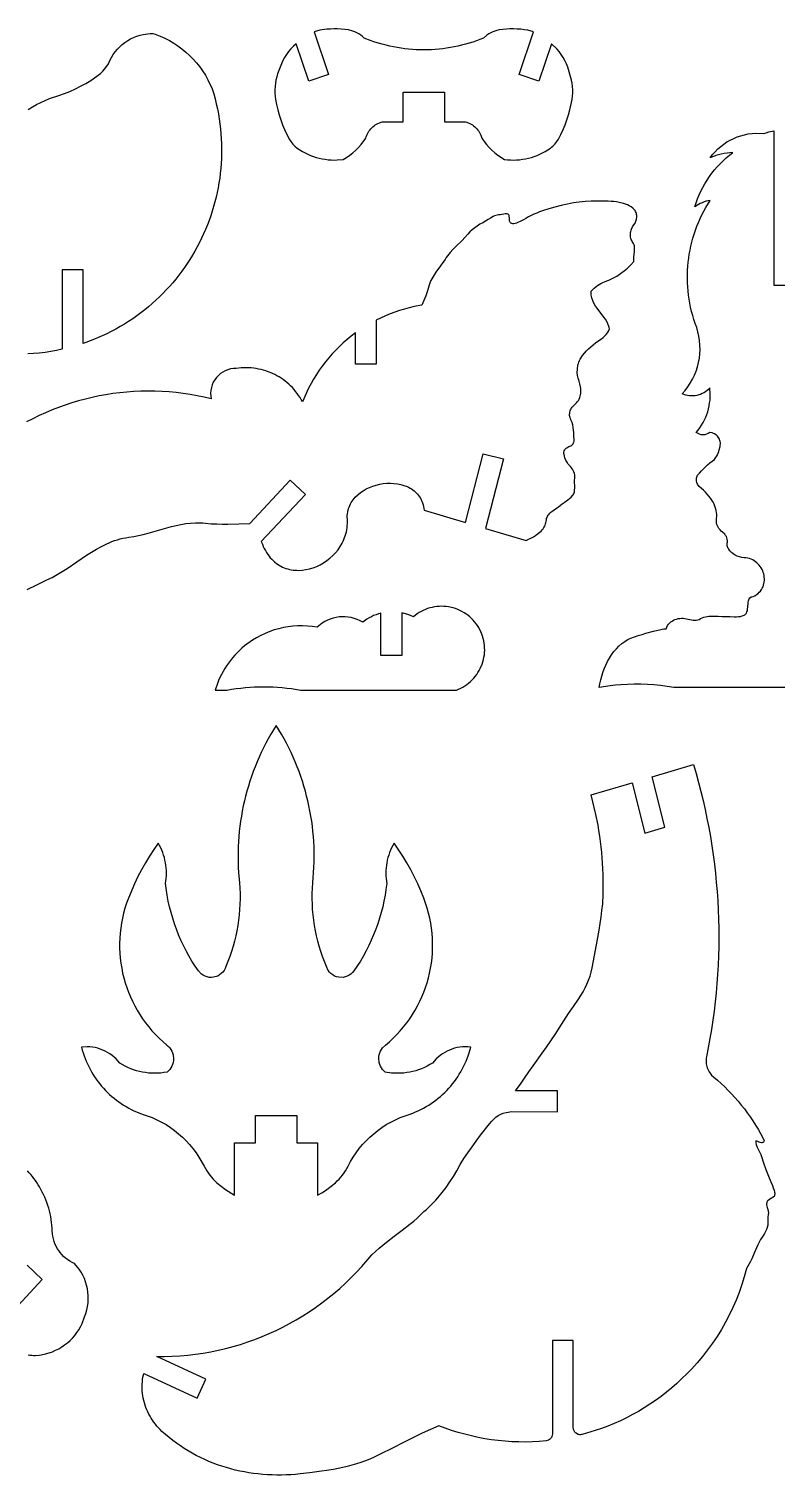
# Model space of a CAD drawing. Extents: x 8.78 to 17.16, y 5.01 to 9.57.
# Drawn here: x 11.69 to 13.963, y 5.012 to 9.41 of the extents above; entities that cross this region are included whole.
import ezdxf

# ---------------------------------------------------------------- set-up
doc = ezdxf.new("R2010")
doc.units = 0

msp = doc.modelspace()

# ---------------------------------------------------------------- linework, layer by layer
for points in [[(11.6883, 9.1653), (11.7007, 9.1729), (11.7134, 9.18), (11.7264, 9.1866), (11.7397, 9.1926), (11.7532, 9.1982), (11.7809, 9.2078), (11.798, 9.2137), (11.8149, 9.2203), (11.8314, 9.2277), (11.8475, 9.2358), (11.8634, 9.2445), (11.8788, 9.2539), (11.9084, 9.2748), (11.9147, 9.2818), (11.9208, 9.2891), (11.9322, 9.3043), (11.9364, 9.314), (11.9413, 9.3233), (11.9467, 9.3321), (11.9528, 9.3405), (11.9594, 9.3484), (11.9665, 9.3558), (11.9741, 9.3626), (11.9822, 9.3689), (11.9906, 9.3746), (11.9995, 9.3797), (12.0087, 9.3842), (12.0183, 9.3881), (12.0281, 9.3912), (12.0382, 9.3937), (12.0591, 9.3965), (12.063, 9.3964), (12.067, 9.3961), (12.0747, 9.3944), (12.0893, 9.3887), (12.1035, 9.3822), (12.1173, 9.3751), (12.1306, 9.3672), (12.1434, 9.3587), (12.1558, 9.3496), (12.1677, 9.3398), (12.179, 9.3295), (12.1898, 9.3185), (12.2, 9.307), (12.2096, 9.295), (12.2185, 9.2825), (12.2268, 9.2694), (12.2345, 9.2559), (12.2476, 9.2276), (12.2522, 9.2125), (12.2563, 9.1974), (12.2601, 9.1822), (12.2634, 9.1671), (12.2664, 9.1519), (12.269, 9.1367), (12.2712, 9.1215), (12.273, 9.1064), (12.2744, 9.0912), (12.2754, 9.0761), (12.2761, 9.061), (12.2764, 9.0459), (12.2763, 9.0309), (12.2759, 9.0159), (12.2751, 9.001), (12.2739, 8.9861), (12.2724, 8.9713), (12.2706, 8.9565), (12.2683, 8.9418), (12.2658, 8.9273), (12.2629, 8.9127), (12.2596, 8.8983), (12.256, 8.884), (12.2521, 8.8698), (12.2479, 8.8557), (12.2433, 8.8417), (12.2384, 8.8278), (12.2331, 8.8141), (12.2276, 8.8005), (12.2217, 8.787), (12.2155, 8.7737), (12.209, 8.7605), (12.2022, 8.7475), (12.1951, 8.7346), (12.1877, 8.7219), (12.18, 8.7094), (12.172, 8.6971), (12.1637, 8.6849), (12.1551, 8.673), (12.1462, 8.6612), (12.1371, 8.6496), (12.1276, 8.6383), (12.1179, 8.6272), (12.1079, 8.6163), (12.0976, 8.6056), (12.0871, 8.5951), (12.0763, 8.5849), (12.0652, 8.5749), (12.0539, 8.5652), (12.0423, 8.5558), (12.0305, 8.5466), (12.0184, 8.5376), (12.006, 8.529), (11.9934, 8.5206), (11.9806, 8.5125), (11.9675, 8.5047), (11.9542, 8.4972), (11.9407, 8.4901), (11.9269, 8.4832), (11.9129, 8.4766), (11.8987, 8.4704), (11.8843, 8.4644), (11.8547, 8.4536), (11.8547, 8.6773), (11.7912, 8.6773), (11.7912, 8.6773), (11.7912, 8.4358), (11.774, 8.4322), (11.7566, 8.4291), (11.7392, 8.4265), (11.7218, 8.4244), (11.7043, 8.4227), (11.6868, 8.4216)], [(14.3356, 7.4074), (13.6516, 7.4074), (13.6316, 7.4106), (13.6116, 7.4132), (13.5915, 7.4152), (13.5714, 7.4165), (13.5512, 7.4172), (13.531, 7.4173), (13.4907, 7.4156), (13.4743, 7.4141), (13.4579, 7.4123), (13.4253, 7.4074), (13.4271, 7.4187), (13.4295, 7.4302), (13.4325, 7.4417), (13.4361, 7.4531), (13.4403, 7.4644), (13.4451, 7.4755), (13.4505, 7.4863), (13.4563, 7.4967), (13.4627, 7.5067), (13.4697, 7.5162), (13.4771, 7.525), (13.4851, 7.5332), (13.4935, 7.5406), (13.5024, 7.5472), (13.507, 7.5502), (13.5117, 7.5529), (13.5165, 7.5554), (13.5215, 7.5576), (13.5322, 7.5617), (13.5435, 7.5654), (13.5551, 7.5689), (13.567, 7.5721), (13.5903, 7.5781), (13.6122, 7.5839), (13.6168, 7.5849), (13.6215, 7.5855), (13.6286, 7.5858), (13.6305, 7.5908), (13.6329, 7.5954), (13.6358, 7.5995), (13.6391, 7.6032), (13.6427, 7.6065), (13.6467, 7.6094), (13.6509, 7.6118), (13.6554, 7.6138), (13.6601, 7.6154), (13.665, 7.6166), (13.67, 7.6174), (13.6751, 7.6177), (13.6803, 7.6177), (13.6855, 7.6172), (13.6906, 7.6163), (13.6957, 7.615), (13.7005, 7.6137), (13.7054, 7.6126), (13.7103, 7.6119), (13.7152, 7.6116), (13.72, 7.6118), (13.7247, 7.6127), (13.7292, 7.6142), (13.7335, 7.6166), (13.7382, 7.6193), (13.7431, 7.6213), (13.748, 7.6226), (13.7532, 7.6235), (13.7584, 7.6239), (13.7636, 7.6241), (13.7743, 7.6242), (13.7867, 7.6239), (13.7992, 7.6234), (13.8115, 7.6228), (13.8237, 7.6228), (13.8359, 7.6226), (13.8422, 7.6225), (13.8484, 7.6227), (13.8544, 7.6233), (13.8601, 7.6247), (13.8628, 7.6258), (13.8654, 7.6271), (13.8679, 7.6287), (13.8703, 7.6306), (13.8726, 7.6336), (13.8743, 7.637), (13.8755, 7.6408), (13.8764, 7.6449), (13.8772, 7.6535), (13.8777, 7.6623), (13.8781, 7.6665), (13.8788, 7.6704), (13.8797, 7.674), (13.8811, 7.6772), (13.8831, 7.6798), (13.8857, 7.6819), (13.8873, 7.6826), (13.8891, 7.6832), (13.8933, 7.6837), (13.8987, 7.6865), (13.9036, 7.6897), (13.908, 7.6931), (13.9119, 7.6968), (13.9154, 7.7007), (13.9184, 7.7049), (13.921, 7.7092), (13.9232, 7.7137), (13.9249, 7.7184), (13.9261, 7.7231), (13.927, 7.728), (13.9275, 7.7329), (13.9275, 7.7378), (13.9272, 7.7427), (13.9265, 7.7476), (13.9255, 7.7525), (13.9241, 7.7572), (13.9223, 7.7619), (13.9202, 7.7664), (13.9177, 7.7708), (13.915, 7.775), (13.9119, 7.7791), (13.9085, 7.7828), (13.9048, 7.7863), (13.9008, 7.7896), (13.8966, 7.7925), (13.892, 7.795), (13.8872, 7.7972), (13.8822, 7.7991), (13.8769, 7.8004), (13.8714, 7.8014), (13.8656, 7.8019), (13.8585, 7.8026), (13.8516, 7.8043), (13.8448, 7.8067), (13.8384, 7.8098), (13.8325, 7.8135), (13.8272, 7.8178), (13.8227, 7.8225), (13.8189, 7.8275), (13.8175, 7.8301), (13.8162, 7.8328), (13.8153, 7.8355), (13.8146, 7.8382), (13.8143, 7.841), (13.8142, 7.8437), (13.8145, 7.8465), (13.8152, 7.8492), (13.8152, 7.8537), (13.8145, 7.858), (13.8134, 7.8622), (13.8117, 7.8663), (13.8094, 7.87), (13.8068, 7.8735), (13.8, 7.8792), (13.796, 7.8826), (13.7924, 7.8863), (13.7893, 7.8903), (13.7867, 7.8945), (13.7847, 7.8989), (13.7831, 7.9034), (13.782, 7.9079), (13.7814, 7.9125), (13.7813, 7.917), (13.7817, 7.9214), (13.7823, 7.9275), (13.7824, 7.9336), (13.7818, 7.9398), (13.7807, 7.946), (13.7791, 7.9522), (13.777, 7.9584), (13.7743, 7.9646), (13.7711, 7.9707), (13.7675, 7.9769), (13.7634, 7.983), (13.7588, 7.9891), (13.7538, 7.9951), (13.7483, 8.0011), (13.7424, 8.007), (13.7361, 8.0128), (13.7294, 8.0185), (13.7262, 8.0221), (13.7237, 8.026), (13.7219, 8.0303), (13.7208, 8.0347), (13.7205, 8.0393), (13.7209, 8.0439), (13.7241, 8.0528), (13.7297, 8.0596), (13.7356, 8.0662), (13.7418, 8.0726), (13.7481, 8.0788), (13.7547, 8.0847), (13.7615, 8.0903), (13.7758, 8.1009), (13.7789, 8.1054), (13.7817, 8.11), (13.7843, 8.1148), (13.7866, 8.1197), (13.7885, 8.1247), (13.7902, 8.1299), (13.7925, 8.1405), (13.7933, 8.1442), (13.7936, 8.1479), (13.7935, 8.1516), (13.793, 8.1553), (13.7921, 8.1589), (13.7908, 8.1624), (13.787, 8.1689), (13.7846, 8.1718), (13.782, 8.1744), (13.779, 8.1767), (13.7759, 8.1786), (13.7725, 8.1802), (13.769, 8.1814), (13.7616, 8.1826), (13.7568, 8.1796), (13.7517, 8.1774), (13.7464, 8.1761), (13.741, 8.1756), (13.7355, 8.1761), (13.7302, 8.1774), (13.7203, 8.1826), (13.7261, 8.1898), (13.7315, 8.1972), (13.7364, 8.2049), (13.741, 8.2128), (13.7451, 8.2209), (13.7489, 8.2291), (13.7521, 8.2376), (13.755, 8.2461), (13.7574, 8.2549), (13.7594, 8.2637), (13.7609, 8.2726), (13.762, 8.2816), (13.7626, 8.2907), (13.7627, 8.2998), (13.7616, 8.3182), (13.7574, 8.314), (13.753, 8.3101), (13.7484, 8.3067), (13.7435, 8.3036), (13.7384, 8.301), (13.7331, 8.2988), (13.7277, 8.297), (13.7222, 8.2956), (13.7166, 8.2946), (13.711, 8.2941), (13.7053, 8.294), (13.6995, 8.2944), (13.6938, 8.2952), (13.6882, 8.2965), (13.6771, 8.3004), (13.6862, 8.3108), (13.6945, 8.3218), (13.702, 8.3331), (13.7087, 8.345), (13.7145, 8.3571), (13.7196, 8.3696), (13.7237, 8.3824), (13.727, 8.3954), (13.7295, 8.4086), (13.731, 8.422), (13.7317, 8.4354), (13.7315, 8.4489), (13.7304, 8.4624), (13.7283, 8.4759), (13.7214, 8.5026), (13.717, 8.5146), (13.713, 8.5268), (13.7093, 8.539), (13.706, 8.5512), (13.7031, 8.5635), (13.7006, 8.5759), (13.6984, 8.5883), (13.6967, 8.6008), (13.6952, 8.6133), (13.6942, 8.6258), (13.6935, 8.6383), (13.6932, 8.6508), (13.6932, 8.6633), (13.6937, 8.6758), (13.6944, 8.6883), (13.6956, 8.7007), (13.6971, 8.7131), (13.699, 8.7255), (13.7012, 8.7378), (13.7038, 8.75), (13.7067, 8.7622), (13.71, 8.7742), (13.7137, 8.7862), (13.7177, 8.7981), (13.7221, 8.8099), (13.7269, 8.8216), (13.7319, 8.8332), (13.7374, 8.8446), (13.7432, 8.8559), (13.7493, 8.8671), (13.7627, 8.8889), (13.7564, 8.8876), (13.7502, 8.886), (13.7441, 8.8841), (13.7381, 8.8817), (13.7323, 8.8791), (13.7267, 8.8761), (13.7159, 8.8691), (13.7198, 8.8814), (13.7242, 8.8935), (13.7291, 8.9054), (13.7344, 8.917), (13.7402, 8.9284), (13.7464, 8.9396), (13.7531, 8.9505), (13.7602, 8.9611), (13.7677, 8.9714), (13.7757, 8.9814), (13.784, 8.9911), (13.7927, 9.0004), (13.8019, 9.0094), (13.8114, 9.018), (13.8315, 9.0342), (13.8226, 9.0336), (13.8138, 9.0327), (13.805, 9.0313), (13.7963, 9.0295), (13.7878, 9.0273), (13.7793, 9.0248), (13.7627, 9.0184), (13.7699, 9.0279), (13.7777, 9.0369), (13.786, 9.0452), (13.7947, 9.0529), (13.804, 9.06), (13.8136, 9.0664), (13.8237, 9.0722), (13.8341, 9.0773), (13.8448, 9.0817), (13.8558, 9.0855), (13.867, 9.0884), (13.8784, 9.0907), (13.89, 9.0922), (13.9017, 9.0929), (13.9255, 9.0919), (13.9255, 9.0919), (13.933, 9.0946), (13.9406, 9.0969), (13.9563, 9.1001), (13.9563, 8.6307), (14.0197, 8.6307)], [(11.6848, 7.7048), (11.7147, 7.7198), (11.7448, 7.7342), (11.7607, 7.742), (11.7762, 7.7505), (11.7914, 7.7597), (11.8064, 7.7693), (11.836, 7.7893), (11.8656, 7.8092), (11.8806, 7.8188), (11.8957, 7.8279), (11.9111, 7.8364), (11.9267, 7.8441), (11.9347, 7.8476), (11.9428, 7.8509), (11.951, 7.8539), (11.9593, 7.8566), (11.9677, 7.859), (11.9763, 7.861), (11.985, 7.8628), (11.9939, 7.8641), (12.0088, 7.8664), (12.0236, 7.8694), (12.0382, 7.8728), (12.0526, 7.8766), (12.0812, 7.8848), (12.1096, 7.893), (12.1238, 7.8968), (12.1381, 7.9003), (12.1525, 7.9033), (12.1671, 7.9057), (12.1818, 7.9074), (12.1967, 7.9083), (12.2042, 7.9084), (12.2118, 7.9082), (12.2195, 7.9078), (12.2272, 7.9071), (12.2444, 7.9055), (12.2615, 7.9045), (12.2784, 7.9041), (12.2952, 7.904), (12.3286, 7.9048), (12.3618, 7.9059), (12.4852, 8.038), (12.5315, 7.9947), (12.3971, 7.8508), (12.4002, 7.8433), (12.4031, 7.8364), (12.4062, 7.8298), (12.4095, 7.8236), (12.413, 7.8177), (12.4166, 7.8121), (12.4205, 7.8068), (12.4245, 7.8019), (12.4287, 7.7973), (12.433, 7.793), (12.4375, 7.789), (12.4421, 7.7854), (12.4468, 7.782), (12.4517, 7.7789), (12.4566, 7.7761), (12.4617, 7.7736), (12.4668, 7.7714), (12.4721, 7.7695), (12.4774, 7.7679), (12.4828, 7.7665), (12.4882, 7.7654), (12.4937, 7.7645), (12.4992, 7.7639), (12.5048, 7.7636), (12.5104, 7.7635), (12.5216, 7.7641), (12.5328, 7.7657), (12.544, 7.7681), (12.555, 7.7715), (12.5658, 7.7757), (12.5764, 7.7807), (12.5866, 7.7866), (12.5964, 7.7931), (12.6058, 7.8005), (12.6146, 7.8085), (12.6229, 7.8171), (12.6304, 7.8264), (12.6372, 7.8362), (12.6432, 7.8467), (12.6459, 7.8521), (12.6484, 7.8576), (12.6506, 7.8633), (12.6526, 7.869), (12.6543, 7.8749), (12.6558, 7.8809), (12.657, 7.887), (12.658, 7.8932), (12.6586, 7.8996), (12.659, 7.9059), (12.659, 7.9124), (12.6588, 7.919), (12.6586, 7.9247), (12.6587, 7.9303), (12.6592, 7.9357), (12.66, 7.941), (12.6611, 7.9462), (12.6625, 7.9512), (12.6641, 7.9561), (12.6661, 7.9608), (12.6683, 7.9654), (12.6707, 7.9698), (12.6735, 7.9741), (12.6764, 7.9783), (12.6795, 7.9823), (12.6829, 7.9861), (12.6902, 7.9933), (12.6983, 7.9999), (12.707, 8.0058), (12.7162, 8.0111), (12.726, 8.0157), (12.7361, 8.0197), (12.7465, 8.0229), (12.7571, 8.0254), (12.7679, 8.0272), (12.7788, 8.0282), (12.7896, 8.0285), (12.8003, 8.028), (12.8109, 8.0268), (12.8211, 8.0247), (12.831, 8.0219), (12.8405, 8.0182), (12.845, 8.0161), (12.8494, 8.0137), (12.8537, 8.0111), (12.8578, 8.0084), (12.8617, 8.0054), (12.8654, 8.0022), (12.869, 7.9987), (12.8723, 7.9951), (12.8754, 7.9912), (12.8783, 7.9871), (12.881, 7.9828), (12.8834, 7.9782), (12.8856, 7.9735), (12.8875, 7.9685), (12.8892, 7.9632), (12.8905, 7.9578), (12.8916, 7.9521), (12.8923, 7.9461), (13.0183, 7.9089), (13.0183, 7.9089), (13.0719, 8.1179), (13.1334, 8.1022), (13.0793, 7.891), (13.2032, 7.8544), (13.2066, 7.8566), (13.2082, 7.8573), (13.2168, 7.8614), (13.2252, 7.8658), (13.231, 7.8694), (13.2367, 7.8732), (13.2407, 7.8762), (13.2445, 7.8794), (13.2481, 7.8829), (13.2514, 7.8865), (13.2541, 7.8899), (13.2565, 7.8934), (13.2586, 7.8971), (13.2604, 7.9009), (13.2619, 7.9046), (13.263, 7.9085), (13.2639, 7.9126), (13.2644, 7.9168), (13.265, 7.9209), (13.2662, 7.9247), (13.2678, 7.9283), (13.2699, 7.9316), (13.2722, 7.9347), (13.2749, 7.9375), (13.2779, 7.9403), (13.2811, 7.9428), (13.2878, 7.9477), (13.2947, 7.9523), (13.3014, 7.957), (13.3076, 7.9619), (13.3125, 7.9659), (13.3179, 7.9698), (13.3291, 7.9775), (13.3345, 7.9816), (13.3396, 7.9861), (13.344, 7.991), (13.346, 7.9937), (13.3478, 7.9965), (13.3494, 8.0022), (13.3502, 8.008), (13.3505, 8.0138), (13.3504, 8.0198), (13.3499, 8.0317), (13.35, 8.0376), (13.3505, 8.0434), (13.3507, 8.0482), (13.3503, 8.0531), (13.3493, 8.0579), (13.3478, 8.0627), (13.3458, 8.0673), (13.3434, 8.0715), (13.3406, 8.0754), (13.3376, 8.0789), (13.3342, 8.0825), (13.331, 8.0866), (13.328, 8.091), (13.3252, 8.0957), (13.3228, 8.1006), (13.3208, 8.1056), (13.3192, 8.1108), (13.3182, 8.1159), (13.3178, 8.1192), (13.3178, 8.1234), (13.3185, 8.127), (13.3199, 8.13), (13.3218, 8.1326), (13.3241, 8.1347), (13.3267, 8.1366), (13.3326, 8.1398), (13.3385, 8.1427), (13.3413, 8.1444), (13.3437, 8.1462), (13.3457, 8.1484), (13.3472, 8.1509), (13.3481, 8.1538), (13.3483, 8.1574), (13.3478, 8.1742), (13.3476, 8.1823), (13.3471, 8.1901), (13.3462, 8.1979), (13.3447, 8.2057), (13.3423, 8.2134), (13.3408, 8.2174), (13.3389, 8.2213), (13.3373, 8.2247), (13.3362, 8.2282), (13.3354, 8.2316), (13.335, 8.235), (13.3349, 8.2384), (13.3352, 8.2417), (13.3358, 8.245), (13.3366, 8.2482), (13.3378, 8.2513), (13.3392, 8.2544), (13.3409, 8.2573), (13.3428, 8.2601), (13.3474, 8.2654), (13.3527, 8.2701), (13.3562, 8.2732), (13.3592, 8.2767), (13.3618, 8.2805), (13.3639, 8.2845), (13.3657, 8.2888), (13.367, 8.2932), (13.368, 8.2978), (13.3686, 8.3025), (13.3689, 8.3073), (13.3689, 8.3121), (13.3686, 8.3169), (13.368, 8.3217), (13.3661, 8.3309), (13.3635, 8.3394), (13.3609, 8.3477), (13.3591, 8.3565), (13.3583, 8.3655), (13.3584, 8.3747), (13.3588, 8.3793), (13.3595, 8.3839), (13.3604, 8.3884), (13.3616, 8.3928), (13.3631, 8.3971), (13.3649, 8.4013), (13.3669, 8.4054), (13.3692, 8.4093), (13.3744, 8.4168), (13.38, 8.424), (13.386, 8.4309), (13.3924, 8.4374), (13.3991, 8.4437), (13.4061, 8.4496), (13.4134, 8.4552), (13.4209, 8.4604), (13.4315, 8.4679), (13.4365, 8.4718), (13.4413, 8.4761), (13.4457, 8.4807), (13.4497, 8.4858), (13.4531, 8.4915), (13.4559, 8.4977), (13.4551, 8.5017), (13.4541, 8.5055), (13.4514, 8.513), (13.4478, 8.5202), (13.4437, 8.5271), (13.439, 8.5339), (13.4341, 8.5406), (13.4238, 8.5539), (13.4188, 8.5606), (13.414, 8.5674), (13.4098, 8.5743), (13.4061, 8.5815), (13.4032, 8.5889), (13.4021, 8.5927), (13.4012, 8.5966), (13.4006, 8.6006), (13.4003, 8.6047), (13.4003, 8.6088), (13.4006, 8.6131), (13.4097, 8.6218), (13.4145, 8.6259), (13.4195, 8.6296), (13.4247, 8.6331), (13.43, 8.6362), (13.4356, 8.639), (13.4414, 8.6412), (13.4479, 8.6436), (13.4542, 8.6461), (13.4666, 8.652), (13.4785, 8.6586), (13.4899, 8.6661), (13.5009, 8.6743), (13.5113, 8.6831), (13.5212, 8.6926), (13.5306, 8.7026), (13.5301, 8.7061), (13.5299, 8.7097), (13.5302, 8.7171), (13.532, 8.7324), (13.5326, 8.7399), (13.5326, 8.7436), (13.5324, 8.7472), (13.5318, 8.7506), (13.5309, 8.754), (13.5295, 8.7572), (13.5276, 8.7602), (13.5255, 8.7634), (13.5238, 8.7666), (13.5224, 8.7699), (13.5214, 8.7733), (13.5206, 8.7767), (13.5202, 8.7802), (13.52, 8.7837), (13.5202, 8.7872), (13.5206, 8.7908), (13.5213, 8.7943), (13.5222, 8.7978), (13.5234, 8.8012), (13.5265, 8.8079), (13.5305, 8.8142), (13.5339, 8.8197), (13.5366, 8.8254), (13.5384, 8.8313), (13.5394, 8.8373), (13.5395, 8.8403), (13.5393, 8.8433), (13.5388, 8.8463), (13.538, 8.8492), (13.537, 8.8521), (13.5356, 8.8549), (13.5339, 8.8576), (13.5318, 8.8603), (13.527, 8.8651), (13.5219, 8.8692), (13.5164, 8.8725), (13.5107, 8.8753), (13.5048, 8.8775), (13.4987, 8.8793), (13.486, 8.8823), (13.4776, 8.8839), (13.4692, 8.885), (13.4608, 8.8858), (13.4524, 8.8863), (13.4355, 8.8867), (13.4187, 8.8867), (13.4005, 8.8865), (13.3822, 8.8855), (13.3641, 8.8837), (13.3552, 8.8825), (13.3465, 8.881), (13.3281, 8.8774), (13.3093, 8.8733), (13.2903, 8.8685), (13.2714, 8.8632), (13.2529, 8.8571), (13.2438, 8.8538), (13.2349, 8.8503), (13.2262, 8.8465), (13.2177, 8.8426), (13.2095, 8.8384), (13.2016, 8.834), (13.1943, 8.8297), (13.1861, 8.8252), (13.1775, 8.8211), (13.1733, 8.8195), (13.1693, 8.8184), (13.1654, 8.8177), (13.1619, 8.8177), (13.1587, 8.8184), (13.1573, 8.819), (13.1561, 8.8198), (13.1549, 8.8209), (13.1539, 8.8222), (13.1531, 8.8238), (13.1524, 8.8257), (13.1516, 8.8302), (13.1516, 8.8359), (13.1515, 8.8395), (13.151, 8.8424), (13.15, 8.8445), (13.1486, 8.8461), (13.1469, 8.8472), (13.1448, 8.8478), (13.1425, 8.8481), (13.14, 8.848), (13.1345, 8.8472), (13.1288, 8.846), (13.1233, 8.8449), (13.1182, 8.8445), (13.1143, 8.8442), (13.1102, 8.8432), (13.1062, 8.8417), (13.1021, 8.8397), (13.0941, 8.8351), (13.0868, 8.8305), (13.0706, 8.821), (13.0623, 8.816), (13.0541, 8.8107), (13.0461, 8.8052), (13.0385, 8.7993), (13.0314, 8.7929), (13.0251, 8.786), (13.0166, 8.7764), (13.0076, 8.7671), (12.989, 8.7488), (12.9798, 8.7395), (12.9711, 8.7299), (12.9631, 8.7199), (12.9594, 8.7147), (12.9559, 8.7094), (12.9495, 8.6995), (12.9425, 8.6898), (12.9281, 8.6704), (12.9214, 8.6605), (12.9153, 8.6503), (12.9127, 8.645), (12.9103, 8.6396), (12.9083, 8.634), (12.9066, 8.6283), (12.9023, 8.6135), (12.8973, 8.5989), (12.8916, 8.5845), (12.8856, 8.5703), (12.862, 8.5659), (12.847, 8.5624), (12.8323, 8.5584), (12.8176, 8.554), (12.8031, 8.5491), (12.7888, 8.5437), (12.7746, 8.5379), (12.7469, 8.5248), (12.7467, 8.3902), (12.6832, 8.3903), (12.6834, 8.4857), (12.6707, 8.476), (12.6583, 8.4659), (12.6463, 8.4555), (12.6346, 8.4446), (12.6234, 8.4334), (12.6125, 8.4218), (12.6021, 8.4099), (12.592, 8.3976), (12.5824, 8.385), (12.5732, 8.372), (12.5645, 8.3588), (12.5562, 8.3453), (12.5483, 8.3314), (12.5409, 8.3173), (12.5226, 8.2759), (12.5188, 8.2827), (12.5148, 8.2893), (12.5106, 8.2957), (12.5061, 8.3019), (12.5014, 8.3078), (12.4966, 8.3136), (12.4915, 8.3192), (12.4862, 8.3245), (12.4807, 8.3296), (12.4751, 8.3345), (12.4693, 8.3392), (12.4633, 8.3436), (12.4572, 8.3478), (12.4509, 8.3517), (12.4445, 8.3555), (12.4379, 8.3589), (12.4312, 8.3621), (12.4244, 8.3651), (12.4175, 8.3678), (12.4105, 8.3702), (12.4034, 8.3724), (12.3962, 8.3743), (12.3889, 8.3759), (12.3815, 8.3773), (12.3741, 8.3783), (12.3666, 8.3791), (12.3591, 8.3796), (12.3515, 8.3798), (12.3439, 8.3797), (12.3362, 8.3793), (12.3208, 8.3776), (12.3121, 8.3773), (12.3036, 8.3761), (12.2953, 8.3739), (12.2874, 8.3708), (12.2798, 8.3668), (12.2727, 8.362), (12.2603, 8.35), (12.2552, 8.3429), (12.2509, 8.3354), (12.2475, 8.3276), (12.2451, 8.3194), (12.2436, 8.311), (12.243, 8.3024), (12.2448, 8.2852), (12.2235, 8.2902), (12.2022, 8.2946), (12.1809, 8.2984), (12.1595, 8.3016), (12.138, 8.3042), (12.1166, 8.3062), (12.0951, 8.3076), (12.0736, 8.3084), (12.0522, 8.3087), (12.0308, 8.3083), (12.0094, 8.3074), (11.9881, 8.3059), (11.9668, 8.3038), (11.9456, 8.3011), (11.9245, 8.2978), (11.9035, 8.294), (11.8827, 8.2896), (11.8619, 8.2846), (11.8413, 8.2791), (11.8208, 8.273), (11.8005, 8.2664), (11.7803, 8.2592), (11.7604, 8.2514), (11.7406, 8.2431), (11.721, 8.2342), (11.7017, 8.2248), (11.6826, 8.2148)], [(11.6876, 5.3776), (11.6931, 5.3768), (11.6987, 5.3762), (11.7042, 5.3758), (11.7098, 5.3758), (11.721, 5.3763), (11.7276, 5.3773), (11.741, 5.3804), (11.7515, 5.3834), (11.7617, 5.387), (11.7715, 5.3912), (11.781, 5.3961), (11.7902, 5.4015), (11.7989, 5.4075), (11.8073, 5.414), (11.8152, 5.421), (11.8226, 5.4285), (11.8295, 5.4365), (11.836, 5.445), (11.8419, 5.4538), (11.8472, 5.4631), (11.8519, 5.4727), (11.8596, 5.493), (11.8596, 5.493), (11.8634, 5.5035), (11.8664, 5.5141), (11.8686, 5.5248), (11.8701, 5.5357), (11.8707, 5.5465), (11.8706, 5.5573), (11.8697, 5.5681), (11.8681, 5.5787), (11.8657, 5.5892), (11.8626, 5.5996), (11.8588, 5.6097), (11.8542, 5.6195), (11.8489, 5.629), (11.8429, 5.6382), (11.8288, 5.6554), (11.8215, 5.6588), (11.8145, 5.6627), (11.8079, 5.667), (11.8017, 5.6718), (11.7958, 5.677), (11.7903, 5.6826), (11.7853, 5.6885), (11.7807, 5.6948), (11.7765, 5.7013), (11.7728, 5.7082), (11.7695, 5.7153), (11.7668, 5.7226), (11.7646, 5.7302), (11.7629, 5.7379), (11.7612, 5.7538), (11.7608, 5.7627), (11.7602, 5.7715), (11.7592, 5.7803), (11.758, 5.7891), (11.7565, 5.7978), (11.7547, 5.8064), (11.7526, 5.815), (11.7503, 5.8235), (11.7477, 5.832), (11.7448, 5.8403), (11.7417, 5.8485), (11.7383, 5.8567), (11.7346, 5.8647), (11.7307, 5.8727), (11.722, 5.8882), (11.7182, 5.8949), (11.7142, 5.9015), (11.71, 5.9079), (11.7056, 5.9141), (11.7009, 5.9201), (11.696, 5.9258), (11.6909, 5.9314), (11.6856, 5.9367)], [(11.6847, 5.6502), (11.7309, 5.6071), (11.5965, 5.463)]]:
    msp.add_lwpolyline(points)
for points in [[(12.6018, 9.2717), (12.5416, 9.2515), (12.5033, 9.3653), (12.503, 9.3651), (12.5027, 9.3648), (12.4946, 9.3575), (12.4871, 9.3497), (12.48, 9.3414), (12.4735, 9.3326), (12.4676, 9.3235), (12.4623, 9.314), (12.4467, 9.2739), (12.4439, 9.2644), (12.4417, 9.2548), (12.4401, 9.2451), (12.439, 9.2354), (12.4385, 9.2255), (12.4386, 9.2157), (12.4405, 9.1961), (12.4433, 9.1803), (12.4469, 9.1646), (12.4511, 9.1491), (12.456, 9.1339), (12.4615, 9.1188), (12.4677, 9.104), (12.4821, 9.0753), (12.4844, 9.0713), (12.487, 9.0675), (12.4898, 9.0638), (12.4928, 9.0602), (12.496, 9.0569), (12.4993, 9.0537), (12.5066, 9.0479), (12.5143, 9.0426), (12.5222, 9.0378), (12.5302, 9.0334), (12.5385, 9.0293), (12.5469, 9.0257), (12.5555, 9.0225), (12.5642, 9.0197), (12.573, 9.0173), (12.582, 9.0153), (12.591, 9.0137), (12.6001, 9.0126), (12.6092, 9.0119), (12.6184, 9.0116), (12.6277, 9.0118), (12.6461, 9.0134), (12.6563, 9.0196), (12.666, 9.0264), (12.6753, 9.0337), (12.6842, 9.0416), (12.6926, 9.0499), (12.7005, 9.0588), (12.7148, 9.0778), (12.7161, 9.0823), (12.7178, 9.0867), (12.7197, 9.091), (12.7219, 9.0951), (12.7244, 9.0991), (12.7271, 9.1028), (12.73, 9.1064), (12.7331, 9.1097), (12.7365, 9.1129), (12.7401, 9.1158), (12.7438, 9.1185), (12.7478, 9.1209), (12.7519, 9.1231), (12.7562, 9.125), (12.7652, 9.128), (12.8281, 9.128), (12.8281, 9.218), (12.9547, 9.218), (12.9547, 9.128), (13.0177, 9.128), (13.0223, 9.1266), (13.0267, 9.125), (13.0309, 9.1231), (13.0351, 9.1209), (13.039, 9.1185), (13.0428, 9.1158), (13.0463, 9.1129), (13.0497, 9.1097), (13.0529, 9.1064), (13.0558, 9.1028), (13.0585, 9.0991), (13.0609, 9.0951), (13.0631, 9.091), (13.0651, 9.0867), (13.0681, 9.0778), (13.0749, 9.0681), (13.0823, 9.0588), (13.0902, 9.0499), (13.0986, 9.0416), (13.1075, 9.0337), (13.1168, 9.0264), (13.1367, 9.0134), (13.146, 9.0124), (13.1552, 9.0118), (13.1644, 9.0116), (13.1736, 9.0119), (13.1828, 9.0126), (13.1919, 9.0137), (13.2009, 9.0153), (13.2098, 9.0173), (13.2186, 9.0197), (13.2273, 9.0225), (13.2359, 9.0257), (13.2443, 9.0293), (13.2526, 9.0334), (13.2607, 9.0378), (13.2763, 9.0479), (13.28, 9.0507), (13.2835, 9.0537), (13.2869, 9.0569), (13.29, 9.0602), (13.293, 9.0638), (13.2958, 9.0675), (13.3008, 9.0753), (13.3083, 9.0895), (13.3151, 9.104), (13.3214, 9.1188), (13.3269, 9.1339), (13.3318, 9.1491), (13.336, 9.1646), (13.3424, 9.1961), (13.3436, 9.2059), (13.3443, 9.2157), (13.3443, 9.2255), (13.3438, 9.2354), (13.3428, 9.2451), (13.3411, 9.2548), (13.3293, 9.294), (13.3252, 9.3042), (13.3205, 9.314), (13.3152, 9.3235), (13.3093, 9.3326), (13.3028, 9.3414), (13.2958, 9.3497), (13.2801, 9.3648), (13.2798, 9.3651), (13.2796, 9.3653), (13.2412, 9.2515), (13.1811, 9.2717), (13.2247, 9.4014), (13.2081, 9.4061), (13.1973, 9.4079), (13.1864, 9.4091), (13.1754, 9.4099), (13.1645, 9.4103), (13.1535, 9.4102), (13.1425, 9.4096), (13.1207, 9.4071), (13.114, 9.4058), (13.1075, 9.4039), (13.1011, 9.4015), (13.095, 9.3986), (13.0891, 9.3953), (13.0835, 9.3914), (13.0733, 9.3824), (13.0623, 9.378), (13.0513, 9.374), (13.0401, 9.3702), (13.029, 9.3667), (13.0177, 9.3635), (13.0064, 9.3606), (12.9951, 9.3579), (12.9837, 9.3555), (12.9722, 9.3534), (12.9608, 9.3516), (12.9492, 9.3501), (12.9377, 9.3488), (12.9262, 9.3478), (12.9146, 9.3471), (12.903, 9.3467), (12.8914, 9.3466), (12.8798, 9.3467), (12.8683, 9.3471), (12.8567, 9.3478), (12.8451, 9.3488), (12.8336, 9.3501), (12.8221, 9.3516), (12.8106, 9.3534), (12.7992, 9.3555), (12.7878, 9.3579), (12.7764, 9.3606), (12.7651, 9.3635), (12.7539, 9.3667), (12.7427, 9.3702), (12.7316, 9.374), (12.7096, 9.3824), (12.7046, 9.3871), (12.6994, 9.3914), (12.6938, 9.3953), (12.6879, 9.3986), (12.6817, 9.4015), (12.6754, 9.4039), (12.6621, 9.4071), (12.6512, 9.4086), (12.6403, 9.4096), (12.6293, 9.4102), (12.6184, 9.4103), (12.6074, 9.4099), (12.5965, 9.4091), (12.5747, 9.4061), (12.5581, 9.4014), (12.6018, 9.2717)], [(12.7608, 7.5042), (12.7608, 7.6334), (12.7533, 7.6312), (12.746, 7.6287), (12.7388, 7.6258), (12.7319, 7.6224), (12.7251, 7.6188), (12.7185, 7.6147), (12.706, 7.6055), (12.6976, 7.6102), (12.6889, 7.6142), (12.6799, 7.6174), (12.6708, 7.6198), (12.6616, 7.6215), (12.6524, 7.6223), (12.6431, 7.6225), (12.6339, 7.6218), (12.6247, 7.6205), (12.6157, 7.6183), (12.6068, 7.6155), (12.5982, 7.6119), (12.5898, 7.6076), (12.5818, 7.6026), (12.5669, 7.5904), (12.5522, 7.5926), (12.5375, 7.594), (12.5227, 7.5947), (12.508, 7.5945), (12.4934, 7.5936), (12.4789, 7.5918), (12.4645, 7.5893), (12.4503, 7.5861), (12.4363, 7.5821), (12.4225, 7.5773), (12.409, 7.5718), (12.3957, 7.5656), (12.3828, 7.5586), (12.3702, 7.551), (12.3462, 7.5335), (12.3383, 7.5269), (12.3308, 7.52), (12.3235, 7.5128), (12.3165, 7.5054), (12.3097, 7.4977), (12.3033, 7.4898), (12.2972, 7.4816), (12.2914, 7.4733), (12.2859, 7.4647), (12.2807, 7.4559), (12.2759, 7.447), (12.2714, 7.4378), (12.2672, 7.4285), (12.2634, 7.419), (12.2568, 7.3995), (12.2931, 7.3995), (12.3069, 7.4019), (12.3208, 7.4039), (12.3348, 7.4056), (12.3487, 7.407), (12.3627, 7.4081), (12.3767, 7.4089), (12.3907, 7.4093), (12.4047, 7.4095), (12.4188, 7.4093), (12.4328, 7.4089), (12.4468, 7.4081), (12.4608, 7.407), (12.4747, 7.4056), (12.4887, 7.4039), (12.5164, 7.3995), (12.9904, 7.3995), (12.9971, 7.4022), (13.0037, 7.4053), (13.01, 7.4086), (13.0162, 7.4123), (13.0221, 7.4164), (13.0278, 7.4207), (13.0332, 7.4253), (13.0384, 7.4303), (13.0433, 7.4354), (13.0479, 7.4409), (13.0522, 7.4466), (13.0561, 7.4525), (13.0598, 7.4587), (13.0632, 7.4651), (13.0688, 7.4784), (13.0711, 7.4853), (13.073, 7.4923), (13.0744, 7.4994), (13.0755, 7.5065), (13.0762, 7.5136), (13.0765, 7.5207), (13.0764, 7.5279), (13.076, 7.535), (13.0751, 7.5421), (13.0739, 7.5491), (13.0723, 7.556), (13.0703, 7.5629), (13.0679, 7.5697), (13.0651, 7.5763), (13.0585, 7.5892), (13.0546, 7.5954), (13.0505, 7.6013), (13.046, 7.607), (13.0413, 7.6124), (13.0362, 7.6174), (13.031, 7.6223), (13.0254, 7.6268), (13.0197, 7.631), (13.0137, 7.6348), (13.0075, 7.6384), (13.0011, 7.6416), (12.9946, 7.6445), (12.9878, 7.647), (12.981, 7.6491), (12.9668, 7.6523), (12.9596, 7.6533), (12.9524, 7.6539), (12.9452, 7.6541), (12.938, 7.6539), (12.9309, 7.6533), (12.9238, 7.6523), (12.9168, 7.6509), (12.9099, 7.6492), (12.9031, 7.6471), (12.8964, 7.6446), (12.8898, 7.6418), (12.8834, 7.6386), (12.8772, 7.635), (12.8712, 7.6311), (12.8597, 7.6223), (12.8511, 7.6263), (12.8424, 7.6297), (12.8243, 7.6348), (12.8243, 7.5042), (12.7608, 7.5042)], [(12.6224, 5.9009), (12.6283, 5.9064), (12.6339, 5.9121), (12.6392, 5.9181), (12.6442, 5.9243), (12.6489, 5.9307), (12.6533, 5.9374), (12.6611, 5.9513), (12.6686, 5.9654), (12.6768, 5.9791), (12.6857, 5.9922), (12.6952, 6.0049), (12.7053, 6.017), (12.7159, 6.0286), (12.7272, 6.0396), (12.7389, 6.05), (12.7512, 6.0598), (12.764, 6.069), (12.7772, 6.0776), (12.7909, 6.0854), (12.8049, 6.0926), (12.8194, 6.0991), (12.8495, 6.1099), (12.858, 6.113), (12.8664, 6.1165), (12.8747, 6.1201), (12.8828, 6.124), (12.8908, 6.1282), (12.8986, 6.1326), (12.9062, 6.1372), (12.9137, 6.142), (12.9211, 6.1471), (12.9282, 6.1524), (12.9352, 6.1579), (12.942, 6.1636), (12.9487, 6.1695), (12.9551, 6.1755), (12.9613, 6.1818), (12.9674, 6.1883), (12.9732, 6.1949), (12.9789, 6.2018), (12.9843, 6.2088), (12.9895, 6.2159), (12.9945, 6.2232), (12.9993, 6.2307), (13.0039, 6.2384), (13.0082, 6.2462), (13.0123, 6.2541), (13.0162, 6.2622), (13.0198, 6.2704), (13.0231, 6.2787), (13.0262, 6.2872), (13.0291, 6.2957), (13.034, 6.3132), (13.0257, 6.314), (13.0174, 6.3143), (13.0091, 6.314), (13.0009, 6.3131), (12.9929, 6.3118), (12.9849, 6.3099), (12.9771, 6.3075), (12.9695, 6.3046), (12.9621, 6.3013), (12.9549, 6.2974), (12.948, 6.2931), (12.9413, 6.2884), (12.9349, 6.2832), (12.9289, 6.2776), (12.9179, 6.265), (12.9098, 6.2601), (12.9015, 6.2555), (12.8931, 6.2514), (12.8845, 6.2477), (12.8757, 6.2445), (12.8668, 6.2416), (12.8578, 6.2392), (12.8487, 6.2372), (12.8395, 6.2357), (12.8303, 6.2346), (12.8209, 6.2339), (12.8116, 6.2337), (12.8022, 6.2339), (12.7929, 6.2346), (12.7742, 6.2373), (12.7697, 6.2413), (12.7657, 6.2457), (12.7623, 6.2505), (12.7594, 6.2556), (12.7571, 6.261), (12.7555, 6.2667), (12.7542, 6.2785), (12.7546, 6.2845), (12.7556, 6.2903), (12.7573, 6.296), (12.7596, 6.3014), (12.7625, 6.3065), (12.766, 6.3112), (12.7745, 6.3195), (12.7866, 6.3299), (12.7982, 6.3406), (12.8092, 6.3517), (12.8198, 6.3632), (12.8299, 6.3751), (12.8394, 6.3873), (12.8484, 6.3998), (12.8569, 6.4126), (12.8649, 6.4257), (12.8723, 6.4391), (12.8792, 6.4527), (12.8856, 6.4665), (12.8914, 6.4806), (12.8966, 6.4949), (12.9013, 6.5093), (12.9055, 6.524), (12.909, 6.5387), (12.912, 6.5536), (12.9145, 6.5686), (12.9163, 6.5838), (12.9176, 6.5989), (12.9182, 6.6142), (12.9183, 6.6295), (12.9178, 6.6448), (12.9167, 6.6602), (12.915, 6.6755), (12.9126, 6.6908), (12.9097, 6.7061), (12.9061, 6.7213), (12.9019, 6.7364), (12.8916, 6.7664), (12.8826, 6.7885), (12.8729, 6.8104), (12.8625, 6.8319), (12.8515, 6.8531), (12.8398, 6.874), (12.8275, 6.8944), (12.8008, 6.9342), (12.7969, 6.9271), (12.7933, 6.9199), (12.7901, 6.9126), (12.7871, 6.9052), (12.7845, 6.8976), (12.7823, 6.89), (12.7803, 6.8822), (12.7787, 6.8744), (12.7775, 6.8666), (12.7766, 6.8587), (12.776, 6.8507), (12.7758, 6.8427), (12.776, 6.8347), (12.7764, 6.8267), (12.7785, 6.8107), (12.7763, 6.7929), (12.7735, 6.7751), (12.7702, 6.7575), (12.7663, 6.74), (12.7619, 6.7227), (12.7569, 6.7055), (12.7514, 6.6885), (12.7454, 6.6717), (12.7388, 6.655), (12.7317, 6.6386), (12.7242, 6.6224), (12.7161, 6.6065), (12.7075, 6.5907), (12.6983, 6.5753), (12.6786, 6.5452), (12.6744, 6.54), (12.6696, 6.5355), (12.6642, 6.5318), (12.6584, 6.5289), (12.6522, 6.5268), (12.6458, 6.5255), (12.6326, 6.5258), (12.626, 6.5273), (12.6199, 6.5297), (12.6142, 6.5329), (12.609, 6.5369), (12.6044, 6.5415), (12.6005, 6.5468), (12.595, 6.5588), (12.5888, 6.5739), (12.5831, 6.5892), (12.5779, 6.6046), (12.5731, 6.6201), (12.5688, 6.6358), (12.565, 6.6515), (12.5617, 6.6674), (12.5588, 6.6834), (12.5565, 6.6994), (12.5546, 6.7155), (12.5532, 6.7317), (12.5523, 6.7479), (12.5519, 6.7641), (12.5519, 6.7804), (12.5536, 6.8129), (12.5551, 6.8287), (12.5563, 6.8444), (12.5572, 6.8601), (12.5578, 6.8758), (12.558, 6.8915), (12.5579, 6.9072), (12.5574, 6.9229), (12.5566, 6.9385), (12.5555, 6.9541), (12.5541, 6.9697), (12.5523, 6.9852), (12.5503, 7.0007), (12.5478, 7.0161), (12.5451, 7.0315), (12.5421, 7.0468), (12.5387, 7.062), (12.535, 7.0771), (12.531, 7.0922), (12.5267, 7.1072), (12.522, 7.1221), (12.5171, 7.1369), (12.5118, 7.1516), (12.5062, 7.1662), (12.5003, 7.1807), (12.4941, 7.1951), (12.4876, 7.2093), (12.4808, 7.2234), (12.4737, 7.2374), (12.4663, 7.2513), (12.4585, 7.265), (12.4422, 7.292), (12.4338, 7.2786), (12.4258, 7.265), (12.4181, 7.2513), (12.4107, 7.2374), (12.4035, 7.2234), (12.3967, 7.2093), (12.3902, 7.1951), (12.384, 7.1807), (12.3781, 7.1662), (12.3725, 7.1516), (12.3673, 7.1369), (12.3623, 7.1221), (12.3577, 7.1072), (12.3534, 7.0922), (12.3493, 7.0771), (12.3457, 7.062), (12.3423, 7.0468), (12.3392, 7.0315), (12.3365, 7.0161), (12.3341, 7.0007), (12.332, 6.9852), (12.3302, 6.9697), (12.3288, 6.9541), (12.3277, 6.9385), (12.3269, 6.9229), (12.3265, 6.9072), (12.3264, 6.8915), (12.3266, 6.8758), (12.3271, 6.8601), (12.328, 6.8444), (12.3308, 6.8129), (12.3318, 6.7967), (12.3324, 6.7804), (12.3325, 6.7641), (12.3321, 6.7479), (12.3311, 6.7317), (12.3298, 6.7155), (12.3279, 6.6994), (12.3255, 6.6834), (12.3227, 6.6674), (12.3193, 6.6515), (12.3155, 6.6358), (12.3112, 6.6201), (12.3065, 6.6046), (12.3012, 6.5892), (12.2893, 6.5588), (12.287, 6.5526), (12.2838, 6.5468), (12.2799, 6.5415), (12.2753, 6.5369), (12.2701, 6.5329), (12.2645, 6.5297), (12.2518, 6.5258), (12.2451, 6.5252), (12.2385, 6.5255), (12.2321, 6.5268), (12.2259, 6.5289), (12.2201, 6.5318), (12.2148, 6.5355), (12.2057, 6.5452), (12.1956, 6.5601), (12.186, 6.5753), (12.1769, 6.5907), (12.1683, 6.6065), (12.1602, 6.6224), (12.1526, 6.6386), (12.1455, 6.655), (12.139, 6.6717), (12.133, 6.6885), (12.1275, 6.7055), (12.1225, 6.7227), (12.1181, 6.74), (12.1142, 6.7575), (12.1108, 6.7751), (12.1058, 6.8107), (12.107, 6.8187), (12.1079, 6.8267), (12.1084, 6.8347), (12.1085, 6.8427), (12.1083, 6.8507), (12.1078, 6.8587), (12.1069, 6.8666), (12.1056, 6.8744), (12.104, 6.8822), (12.1021, 6.89), (12.0998, 6.8976), (12.0972, 6.9052), (12.0943, 6.9126), (12.091, 6.9199), (12.0835, 6.9342), (12.0699, 6.9145), (12.0569, 6.8944), (12.0445, 6.874), (12.0328, 6.8531), (12.0218, 6.8319), (12.0114, 6.8104), (11.9927, 6.7664), (11.9873, 6.7514), (11.9824, 6.7364), (11.9783, 6.7213), (11.9747, 6.7061), (11.9717, 6.6908), (11.9694, 6.6755), (11.9677, 6.6602), (11.9665, 6.6448), (11.966, 6.6295), (11.9661, 6.6142), (11.9668, 6.5989), (11.968, 6.5838), (11.9699, 6.5686), (11.9723, 6.5536), (11.9753, 6.5387), (11.9789, 6.524), (11.983, 6.5093), (11.9877, 6.4949), (11.993, 6.4806), (11.9988, 6.4665), (12.0051, 6.4527), (12.012, 6.4391), (12.0194, 6.4257), (12.0274, 6.4126), (12.0359, 6.3998), (12.0449, 6.3873), (12.0545, 6.3751), (12.0645, 6.3632), (12.0751, 6.3517), (12.0862, 6.3406), (12.1098, 6.3195), (12.1144, 6.3156), (12.1184, 6.3112), (12.1218, 6.3065), (12.1247, 6.3014), (12.1271, 6.296), (12.1287, 6.2903), (12.1301, 6.2785), (12.1298, 6.2725), (12.1288, 6.2667), (12.1272, 6.261), (12.1249, 6.2556), (12.1221, 6.2505), (12.1187, 6.2457), (12.1102, 6.2373), (12.1009, 6.2357), (12.0915, 6.2346), (12.0821, 6.2339), (12.0727, 6.2337), (12.0634, 6.2339), (12.0541, 6.2346), (12.0448, 6.2357), (12.0356, 6.2372), (12.0265, 6.2392), (12.0175, 6.2416), (12.0086, 6.2445), (11.9999, 6.2477), (11.9913, 6.2514), (11.9828, 6.2555), (11.9665, 6.265), (11.9611, 6.2715), (11.9554, 6.2776), (11.9494, 6.2832), (11.943, 6.2884), (11.9364, 6.2931), (11.9294, 6.2974), (11.9222, 6.3013), (11.9148, 6.3046), (11.9072, 6.3075), (11.8994, 6.3099), (11.8915, 6.3118), (11.8834, 6.3131), (11.8752, 6.314), (11.867, 6.3143), (11.8503, 6.3132), (11.8526, 6.3044), (11.8552, 6.2957), (11.8581, 6.2872), (11.8612, 6.2787), (11.8646, 6.2704), (11.8682, 6.2622), (11.872, 6.2541), (11.8761, 6.2462), (11.8805, 6.2384), (11.885, 6.2307), (11.8898, 6.2232), (11.8948, 6.2159), (11.9, 6.2088), (11.9055, 6.2018), (11.9111, 6.1949), (11.917, 6.1883), (11.923, 6.1818), (11.9293, 6.1755), (11.9357, 6.1695), (11.9423, 6.1636), (11.9491, 6.1579), (11.9561, 6.1524), (11.9633, 6.1471), (11.9706, 6.142), (11.9781, 6.1372), (11.9858, 6.1326), (11.9936, 6.1282), (12.0016, 6.124), (12.0097, 6.1201), (12.0179, 6.1165), (12.0349, 6.1099), (12.0501, 6.1048), (12.0649, 6.0991), (12.0794, 6.0926), (12.0935, 6.0854), (12.1072, 6.0776), (12.1204, 6.069), (12.1331, 6.0598), (12.1454, 6.05), (12.1572, 6.0396), (12.1684, 6.0286), (12.1791, 6.017), (12.1892, 6.0049), (12.1987, 5.9922), (12.2075, 5.9791), (12.2233, 5.9513), (12.227, 5.9442), (12.2311, 5.9374), (12.2355, 5.9307), (12.2402, 5.9243), (12.2452, 5.9181), (12.2505, 5.9121), (12.2619, 5.9009), (12.2745, 5.8904), (12.2878, 5.8806), (12.3159, 5.8636), (12.3159, 6.0219), (12.379, 6.0219), (12.379, 6.1056), (12.5053, 6.1056), (12.5053, 6.0219), (12.5684, 6.0219), (12.5684, 5.8636), (12.5828, 5.8717), (12.5966, 5.8806), (12.6224, 5.9009)], [(13.2826, 5.137), (13.2823, 5.1329), (13.2812, 5.1291), (13.2794, 5.1256), (13.2771, 5.1225), (13.2742, 5.1199), (13.2709, 5.1178), (13.2632, 5.1156), (13.2424, 5.1139), (13.2216, 5.1128), (13.2008, 5.1123), (13.18, 5.1124), (13.1592, 5.1132), (13.1385, 5.1146), (13.1178, 5.1166), (13.0972, 5.1192), (13.0767, 5.1224), (13.0563, 5.1262), (13.036, 5.1307), (13.0159, 5.1357), (12.9959, 5.1414), (12.976, 5.1476), (12.9368, 5.1619), (12.9114, 5.1505), (12.8866, 5.1388), (12.8622, 5.1269), (12.838, 5.1147), (12.7896, 5.0903), (12.7652, 5.0782), (12.7403, 5.0664), (12.727, 5.0605), (12.7136, 5.0551), (12.7, 5.0502), (12.6863, 5.0457), (12.6725, 5.0417), (12.6586, 5.038), (12.6446, 5.0347), (12.6305, 5.0317), (12.6164, 5.029), (12.6021, 5.0265), (12.5735, 5.0222), (12.5447, 5.0186), (12.5157, 5.0153), (12.5015, 5.0139), (12.4872, 5.0128), (12.473, 5.0121), (12.4587, 5.0118), (12.4445, 5.0117), (12.4302, 5.0121), (12.416, 5.0127), (12.4018, 5.0137), (12.3877, 5.0151), (12.3736, 5.0168), (12.3596, 5.0189), (12.3457, 5.0213), (12.3318, 5.024), (12.318, 5.0271), (12.3044, 5.0306), (12.2908, 5.0344), (12.2773, 5.0386), (12.264, 5.0431), (12.2508, 5.048), (12.2377, 5.0533), (12.2248, 5.0589), (12.212, 5.0649), (12.1994, 5.0712), (12.1869, 5.0779), (12.1747, 5.085), (12.1626, 5.0924), (12.1508, 5.1002), (12.1391, 5.1084), (12.1277, 5.1169), (12.1165, 5.1258), (12.1055, 5.1351), (12.0947, 5.1447), (12.0894, 5.1499), (12.0843, 5.1552), (12.0794, 5.1607), (12.0748, 5.1665), (12.0703, 5.1723), (12.0661, 5.1784), (12.0622, 5.1846), (12.0585, 5.1909), (12.055, 5.1973), (12.0518, 5.2039), (12.0489, 5.2106), (12.0462, 5.2174), (12.0438, 5.2242), (12.0417, 5.2312), (12.0398, 5.2382), (12.0382, 5.2453), (12.0369, 5.2524), (12.0359, 5.2595), (12.0351, 5.2667), (12.0347, 5.2739), (12.0345, 5.2811), (12.0347, 5.2883), (12.0352, 5.2955), (12.036, 5.3027), (12.037, 5.3098), (12.0385, 5.3169), (12.0394, 5.3206), (12.2023, 5.246), (12.2287, 5.3037), (12.079, 5.3722), (12.1027, 5.3723), (12.1264, 5.373), (12.15, 5.3744), (12.1735, 5.3765), (12.1969, 5.3793), (12.2201, 5.3827), (12.2432, 5.3868), (12.2661, 5.3915), (12.2888, 5.3968), (12.3113, 5.4028), (12.3337, 5.4094), (12.3558, 5.4166), (12.3777, 5.4244), (12.3993, 5.4329), (12.4207, 5.4419), (12.4418, 5.4516), (12.4627, 5.4618), (12.4832, 5.4726), (12.5035, 5.484), (12.5234, 5.496), (12.543, 5.5085), (12.5622, 5.5216), (12.5811, 5.5353), (12.5997, 5.5495), (12.6178, 5.5642), (12.6356, 5.5795), (12.6529, 5.5953), (12.6698, 5.6116), (12.6863, 5.6285), (12.7024, 5.6458), (12.7331, 5.682), (12.7554, 5.7015), (12.7782, 5.7204), (12.8015, 5.7388), (12.8252, 5.7569), (12.8492, 5.7748), (12.8606, 5.7837), (12.8714, 5.7932), (12.8818, 5.8032), (12.8917, 5.8137), (12.8992, 5.82), (12.9066, 5.8266), (12.9139, 5.8335), (12.9209, 5.8405), (12.9278, 5.8478), (12.9345, 5.8553), (12.9474, 5.8708), (12.9596, 5.8869), (12.971, 5.9034), (12.9817, 5.9203), (12.9915, 5.9373), (13.0022, 5.9559), (13.0136, 5.9742), (13.0256, 5.9923), (13.0381, 6.0101), (13.051, 6.0277), (13.0642, 6.0452), (13.0914, 6.0797), (13.0979, 6.0879), (13.1039, 6.0944), (13.1105, 6.1001), (13.1176, 6.1051), (13.1252, 6.1092), (13.1332, 6.1125), (13.1415, 6.115), (13.1589, 6.1172), (13.2984, 6.1169), (13.2985, 6.1804), (13.1705, 6.1806), (13.1726, 6.1834), (13.1852, 6.2011), (13.1974, 6.2189), (13.2104, 6.238), (13.2238, 6.2569), (13.2512, 6.2946), (13.2648, 6.3135), (13.2781, 6.3326), (13.2909, 6.3519), (13.303, 6.3715), (13.3098, 6.3825), (13.3169, 6.3935), (13.3318, 6.4153), (13.347, 6.4372), (13.3619, 6.4593), (13.3689, 6.4706), (13.3757, 6.4819), (13.3819, 6.4935), (13.3877, 6.5052), (13.3928, 6.5171), (13.3973, 6.5293), (13.4009, 6.5417), (13.4037, 6.5544), (13.4166, 6.6249), (13.4244, 6.6692), (13.4277, 6.6891), (13.4307, 6.7091), (13.4333, 6.7292), (13.4357, 6.7493), (13.4363, 6.7554), (13.4369, 6.7722), (13.4373, 6.7889), (13.4374, 6.8056), (13.4372, 6.8223), (13.4368, 6.839), (13.4361, 6.8557), (13.4352, 6.8724), (13.434, 6.8891), (13.4325, 6.9057), (13.4308, 6.9224), (13.4288, 6.9389), (13.4266, 6.9555), (13.4241, 6.972), (13.4213, 6.9885), (13.415, 7.0214), (13.4008, 7.0809), (13.5247, 7.1174), (13.5639, 6.9642), (13.6249, 6.9821), (13.5856, 7.1354), (13.7116, 7.1725), (13.7195, 7.1455), (13.727, 7.1183), (13.7341, 7.091), (13.7408, 7.0637), (13.747, 7.0363), (13.7528, 7.0088), (13.7581, 6.9812), (13.763, 6.9536), (13.7675, 6.9259), (13.7716, 6.8981), (13.7752, 6.8703), (13.7784, 6.8425), (13.7812, 6.8146), (13.7835, 6.7867), (13.7854, 6.7588), (13.7869, 6.7308), (13.7879, 6.7028), (13.7885, 6.6748), (13.7887, 6.6468), (13.7884, 6.6188), (13.7877, 6.5907), (13.7866, 6.5627), (13.785, 6.5347), (13.783, 6.5068), (13.7806, 6.4788), (13.7777, 6.4509), (13.7744, 6.4229), (13.7707, 6.3951), (13.7665, 6.3673), (13.7619, 6.3395), (13.7514, 6.2841), (13.7507, 6.2797), (13.7502, 6.2754), (13.7501, 6.2711), (13.7502, 6.2668), (13.7507, 6.2626), (13.7514, 6.2584), (13.7524, 6.2542), (13.7537, 6.2502), (13.7552, 6.2462), (13.7571, 6.2424), (13.7591, 6.2386), (13.7614, 6.235), (13.764, 6.2316), (13.7668, 6.2283), (13.7732, 6.2223), (13.7846, 6.2126), (13.7958, 6.2026), (13.8067, 6.1924), (13.8174, 6.1819), (13.8278, 6.1711), (13.8379, 6.1601), (13.8477, 6.1488), (13.8572, 6.1373), (13.8665, 6.1256), (13.8754, 6.1136), (13.8841, 6.1014), (13.8924, 6.089), (13.9005, 6.0764), (13.9082, 6.0636), (13.9227, 6.0373), (13.9271, 6.0286), (13.9258, 6.0264), (13.9245, 6.0247), (13.9231, 6.0236), (13.9216, 6.0228), (13.92, 6.0224), (13.9184, 6.0224), (13.915, 6.0231), (13.9115, 6.0245), (13.9079, 6.0262), (13.9044, 6.0278), (13.9009, 6.0288), (13.9009, 6.0259), (13.9012, 6.0229), (13.9026, 6.0169), (13.9049, 6.0109), (13.9077, 6.0048), (13.9138, 5.9927), (13.9165, 5.9867), (13.9187, 5.9809), (13.9249, 5.9615), (13.9321, 5.9412), (13.9396, 5.9213), (13.9469, 5.9033), (13.9518, 5.892), (13.9544, 5.8855), (13.9567, 5.8787), (13.9583, 5.8723), (13.9587, 5.8692), (13.9588, 5.8664), (13.9586, 5.8637), (13.958, 5.8614), (13.9569, 5.8594), (13.9553, 5.8578), (13.9513, 5.855), (13.9469, 5.8525), (13.9427, 5.8499), (13.9389, 5.847), (13.9373, 5.8454), (13.936, 5.8435), (13.935, 5.8414), (13.9344, 5.839), (13.9341, 5.8363), (13.9343, 5.8332), (13.9351, 5.8298), (13.9363, 5.8259), (13.9383, 5.8197), (13.9392, 5.8142), (13.9394, 5.8093), (13.939, 5.8047), (13.9379, 5.7958), (13.9377, 5.791), (13.938, 5.7856), (13.9382, 5.782), (13.9383, 5.7785), (13.9376, 5.7718), (13.9361, 5.7652), (13.9339, 5.759), (13.9312, 5.7529), (13.928, 5.747), (13.9246, 5.7413), (13.9209, 5.7356), (13.916, 5.7278), (13.9116, 5.7198), (13.9074, 5.7116), (13.9035, 5.7032), (13.8961, 5.6863), (13.8887, 5.6692), (13.8852, 5.6615), (13.8814, 5.654), (13.8773, 5.6467), (13.8729, 5.6396), (13.8663, 5.6152), (13.8588, 5.5912), (13.8505, 5.5675), (13.8413, 5.5441), (13.8313, 5.5211), (13.8205, 5.4985), (13.8089, 5.4764), (13.7965, 5.4546), (13.7834, 5.4333), (13.7695, 5.4125), (13.7548, 5.3922), (13.7395, 5.3725), (13.7234, 5.3532), (13.7066, 5.3345), (13.6613, 5.2902), (13.6456, 5.2766), (13.6296, 5.2635), (13.6132, 5.2509), (13.5965, 5.2388), (13.5794, 5.2272), (13.5621, 5.2162), (13.5444, 5.2056), (13.5264, 5.1956), (13.5081, 5.1861), (13.4895, 5.1772), (13.4707, 5.1688), (13.4516, 5.1609), (13.4323, 5.1537), (13.4128, 5.1469), (13.3731, 5.1352), (13.3706, 5.1347), (13.3682, 5.1345), (13.3658, 5.1346), (13.3633, 5.135), (13.361, 5.1356), (13.3587, 5.1365), (13.3545, 5.139), (13.3526, 5.1406), (13.351, 5.1424), (13.3495, 5.1444), (13.3483, 5.1465), (13.3474, 5.1488), (13.3467, 5.1511), (13.3461, 5.156), (13.3461, 5.4215), (13.2826, 5.4215), (13.2826, 5.137)]]:
    msp.add_lwpolyline(points, close=True)

doc.saveas('drawing.dxf')
